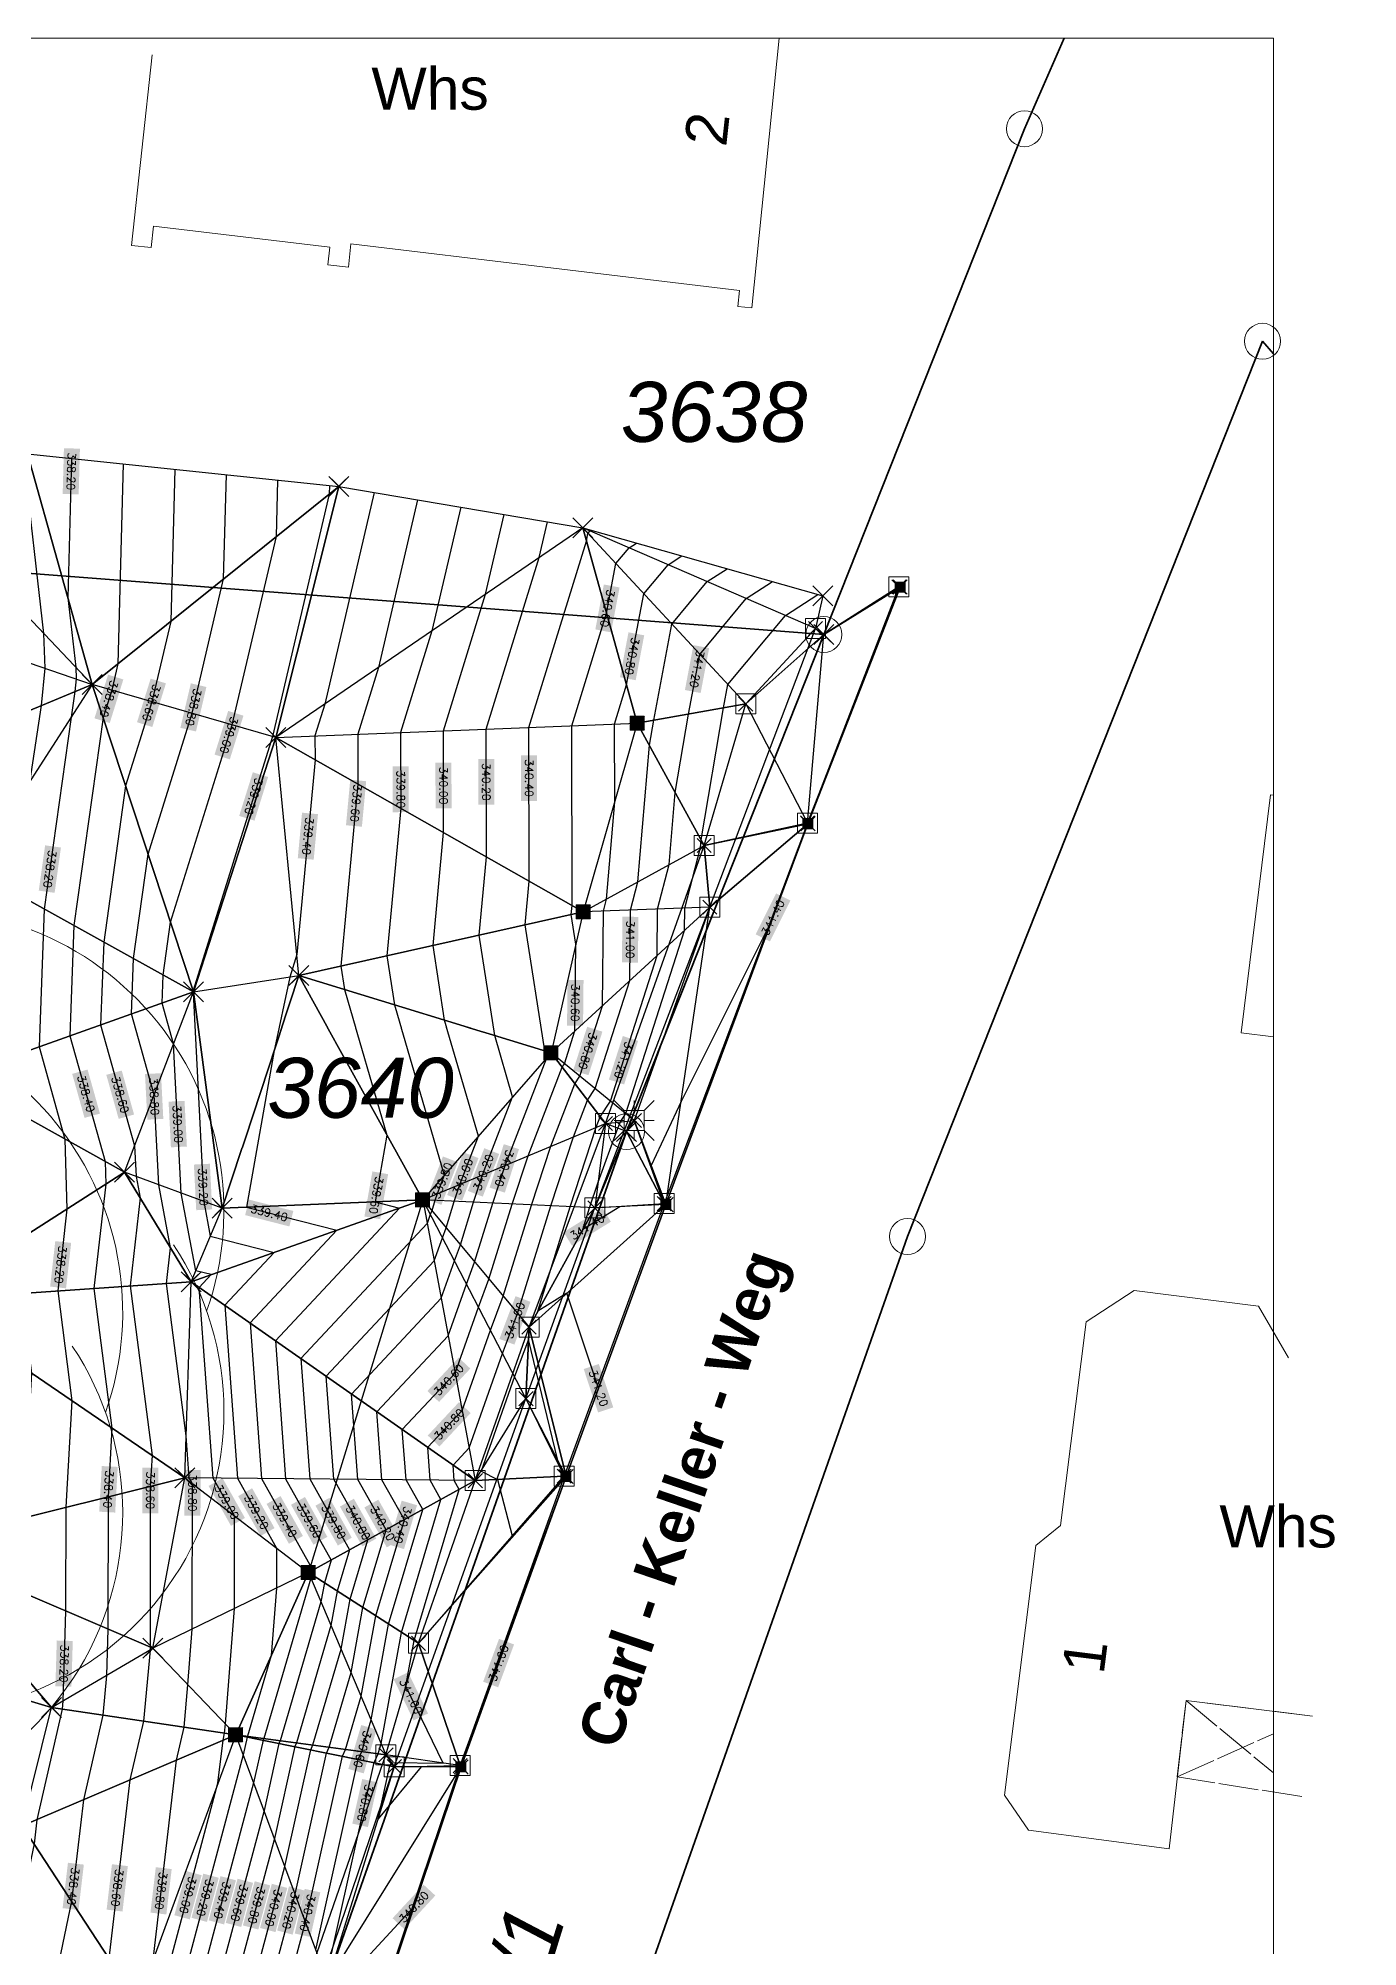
# Model space of a CAD drawing. Header units: metres. Extents: x 0 to 79.8, y -71.9 to 2.1.
# Drawn here: x 46.82 to 79.8, y -47.71 to 0 of the extents above; entities that cross this region are included whole.
import ezdxf
from ezdxf.enums import TextEntityAlignment as Align

# ---------------------------------------------------------------- set-up
doc = ezdxf.new("R2010")
doc.units = ezdxf.units.M
for name, pattern in [('1600.2028', [0]), ('1600.2031', [1.5, 1, 0, 0, -0.5]), ('1600.2505', [0]), ('1600.2515', [0]), ('AUSGEZOGEN', [0])]:
    doc.linetypes.add(name, pattern=pattern)
doc.layers.get('0').update_dxf_attribs({"color": 1, "linetype": 'CONTINUOUS'})
for name, color, linetype in [('$BRUCH', 7, 'CONTINUOUS'), ('$P_INF_FL', 7, 'AUSGEZOGEN'), ('$P_INF_H', 7, 'AUSGEZOGEN'), ('$P_INF_NR', 7, 'AUSGEZOGEN'), ('$P_INF_X', 7, 'AUSGEZOGEN'), ('$PKT_0', 7, 'CONTINUOUS'), ('DGM', 7, 'CONTINUOUS'), ('DGM_HOEHEN', 34, 'CONTINUOUS'), ('DGM_HOEHEN_Haupt', 24, 'CONTINUOUS'), ('DGM_HOEHEN_TEXT', 7, 'CONTINUOUS')]:
    doc.layers.add(name, color=color, linetype=linetype)
for name, color, linetype, lineweight in [('aussparen', 1, 'CONTINUOUS', 18), ('Böschung OK', 7, 'CONTINUOUS', 18), ('Böschung UK', 7, 'CONTINUOUS', 18), ('Flurstücke_Grenzpunkte', 255, 'CONTINUOUS', 0), ('Gebäude', 255, 'CONTINUOUS', 0), ('Geländepunkt', 7, 'CONTINUOUS', 18), ('Lagebezeichnungen', 255, 'CONTINUOUS', 0), ('Lampe', 7, 'CONTINUOUS', 18), ('Laubbaum 25m', 7, 'CONTINUOUS', 18), ('Migrationsobjekte', 7, 'CONTINUOUS', 18), ('Stellkante OK', 7, 'CONTINUOUS', 18), ('Stellkante UK', 7, 'CONTINUOUS', 18), ('Verkehr', 255, 'CONTINUOUS', 0)]:
    doc.layers.add(name, color=color, linetype=linetype, lineweight=lineweight)
doc.styles.add('Flurstücksnummer - K 10 700', font='Arial Italic.ttf')
doc.styles.add('Flurstücksnummer_ Schrägstrich - K 10 700', font='Arial Italic.ttf')
doc.styles.add('Gebäudefunktion (nur BW)', font='Arial.ttf')
doc.styles.add('Name - Bauwerken u. Einrichtungen - F 10', font='Arial Bold.ttf')
doc.styles.add('SIMPLEX', font='SIMPLEX')
doc.styles.add('Sonstiger Text_ Bezeichnung - N 7 380', font='Arial.ttf')

# ---------------------------------------------------------------- blocks, each defined once
blk = doc.blocks.new('Grenzpunkt mit Abmarkung (Marke)')
at = {"color": 0, "lineweight": -2}
blk.add_circle((0, 0), 0.5, dxfattribs=at)
blk = doc.blocks.new('34')
at = {"color": 0, "lineweight": -2}
for p, q in [((-0.5, 0.5), (0.5, -0.5)), ((-0.5, -0.5), (0.5, 0.5))]:
    blk.add_line(p, q, dxfattribs=at)
blk = doc.blocks.new('71', base_point=(0.019231, 0))
at = {"color": 0, "lineweight": -2}
for p, q in [((-0.497863, 0.5), (-0.497863, -0.5)), ((-0.497863, 0.5), (0.497863, 0.5)), ((-0.480769, -0.5), (-0.480769, 0.5)), ((-0.459402, -0.5), (-0.459402, 0.5)), ((-0.438034, -0.5), (-0.438034, 0.5)), ((-0.42094, -0.5), (-0.42094, 0.5)), ((-0.399573, -0.5), (-0.399573, 0.5)), ((-0.378205, -0.5), (-0.378205, 0.5)), ((-0.361111, -0.5), (-0.361111, 0.5)), ((-0.339744, -0.5), (-0.339744, 0.5)), ((-0.318376, -0.5), (-0.318376, 0.5)), ((-0.301282, -0.5), (-0.301282, 0.5)), ((-0.279915, -0.5), (-0.279915, 0.5)), ((-0.258547, -0.5), (-0.258547, 0.5)), ((-0.241453, -0.5), (-0.241453, 0.5)), ((-0.220085, -0.5), (-0.220085, 0.5)), ((-0.198718, -0.5), (-0.198718, 0.5)), ((-0.181624, -0.5), (-0.181624, 0.5)), ((-0.160256, -0.5), (-0.160256, 0.5)), ((-0.138889, -0.5), (-0.138889, 0.5)), ((-0.121795, -0.5), (-0.121795, 0.5)), ((-0.100428, -0.5), (-0.100428, 0.5)), ((-0.07906, -0.5), (-0.07906, 0.5)), ((-0.061966, -0.5), (-0.061966, 0.5)), ((-0.040599, -0.5), (-0.040599, 0.5)), ((-0.019231, -0.5), (-0.019231, 0.5)), ((-0.002137, -0.5), (-0.002137, 0.5)), ((0.019231, -0.5), (0.019231, 0.5)), ((0.040599, -0.5), (0.040599, 0.5)), ((0.057693, -0.5), (0.057693, 0.5)), ((0.07906, -0.5), (0.07906, 0.5)), ((0.100428, -0.5), (0.100428, 0.5)), ((0.117522, -0.5), (0.117522, 0.5)), ((0.138889, -0.5), (0.138889, 0.5)), ((0.160256, -0.5), (0.160256, 0.5)), ((0.177351, -0.5), (0.177351, 0.5)), ((0.198718, -0.5), (0.198718, 0.5)), ((0.220085, -0.5), (0.220085, 0.5)), ((0.237179, -0.5), (0.237179, 0.5)), ((0.258547, -0.5), (0.258547, 0.5)), ((0.279915, -0.5), (0.279915, 0.5)), ((0.297009, -0.5), (0.297009, 0.5)), ((0.318376, -0.5), (0.318376, 0.5)), ((0.339744, -0.5), (0.339744, 0.5)), ((0.356838, -0.5), (0.356838, 0.5)), ((0.378205, -0.5), (0.378205, 0.5)), ((0.399573, -0.5), (0.399573, 0.5)), ((0.416666, -0.5), (0.416666, 0.5)), ((0.438034, -0.5), (0.438034, 0.5)), ((0.459402, -0.5), (0.459402, 0.5)), ((0.476495, -0.5), (0.476495, 0.5)), ((0.497863, 0.5), (0.497863, -0.5)), ((0.497863, -0.5), (-0.497863, -0.5))]:
    blk.add_line(p, q, dxfattribs=at)
blk = doc.blocks.new('139', base_point=(0, -0.001756))
at = {"color": 0, "lineweight": -2}
for centre, radius, start, end in [((0, 0.198947), 0.301054, 23.556964, 156.444075), ((-0.175614, 0.098595), 0.301054, 99.378072, 213.597998), ((0.175614, 0.098595), 0.301054, 340.504019, 100.603046), ((-0.175615, -0.102107), 0.301054, 146.376033, 280.600999), ((0.175615, -0.102107), 0.301054, 259.398891, 33.623991), ((0, -0.001756), 0.025088, 90.001142, 179.997716), ((0, -0.001756), 0.025088, 0.002284, 89.998858), ((0, -0.001756), 0.025088, 180.001142, 269.998858), ((0, -0.001756), 0.025088, 270.001142, 359.998858), ((0, -0.198946), 0.301054, 221.698008, 318.301992)]:
    blk.add_arc(centre, radius, start, end, dxfattribs=at)
blk = doc.blocks.new('70')
at = {"color": 0, "lineweight": -2}
for p, q in [((-0.5, -0.5), (-0.5, 0.5)), ((-0.5, 0.5), (0.5, 0.5)), ((0.5, 0.5), (0.5, -0.5)), ((0.5, -0.5), (-0.5, -0.5))]:
    blk.add_line(p, q, dxfattribs=at)
blk = doc.blocks.new('138')
at = {"color": 0, "lineweight": -2}
for p, q in [((-0.25, 0.25), (-0.5, 0.5)), ((0, 0.25), (0, 0.5)), ((0.25, 0.25), (0.5, 0.5)), ((-0.25, 0), (-0.5, 0)), ((-0.25, -0.25), (-0.25, 0.25)), ((-0.25, 0.25), (0.25, 0.25)), ((0.25, 0.25), (0.25, -0.25)), ((0.25, 0), (0.5, 0)), ((-0.25, -0.25), (-0.5, -0.5)), ((0.25, -0.25), (-0.25, -0.25)), ((0, -0.25), (0, -0.5)), ((0.25, -0.25), (0.5, -0.5))]:
    blk.add_line(p, q, dxfattribs=at)
blk = doc.blocks.new('PKT_0')
for p, q in [((-0.354, -0.354), (0.354, 0.354)), ((0.354, -0.354), (-0.354, 0.354))]:
    blk.add_line(p, q)
at = {"layer": '$P_INF_FL'}
blk.add_attdef('CODE', text='', height=0.8, dxfattribs=at).set_placement((0, 1.7), align=Align.CENTER)
at = {"layer": '$P_INF_H'}
blk.add_attdef('H', text='', height=0.8, dxfattribs=at).set_placement((0, -1.4), align=Align.CENTER)
at = {"layer": '$P_INF_NR'}
blk.add_attdef('NR', text='', height=0.8, dxfattribs=at).set_placement((0, 0.7), align=Align.CENTER)
at = {"layer": '$P_INF_X'}
blk.add_attdef('X', text='', height=0.8, dxfattribs=at).set_placement((-0.9, -0.4), align=Align.RIGHT)
blk.add_attdef('Y', (0.7, -0.4), '', height=0.8, dxfattribs=at)

msp = doc.modelspace()

# ---------------------------------------------------------------- linework, layer by layer
at = {"layer": 'DGM', "color": 0, "linetype": 'ByBlock'}
for points in [[(43.539, -11.275, 3.392), (46.555, -10.388, 4.28), (48.17, -16.154, 4.554)], [(46.555, -10.388, 4.28), (54.334, -11.203, 5.487), (48.17, -16.154, 4.554)], [(43.539, -11.275, 3.392), (40.87, -13.65, 2.676), (48.17, -16.154, 4.554)], [(54.334, -11.203, 5.487), (52.76, -17.479, 5.468), (48.17, -16.154, 4.554)], [(54.334, -11.203, 5.487), (60.433, -12.237, 6.614), (52.76, -17.479, 5.468)], [(60.433, -12.237, 6.614), (52.76, -17.479, 5.468), (61.795, -17.119, 7.157)], [(60.433, -12.237, 6.614), (61.795, -17.119, 7.157), (64.504, -16.64, 7.779)], [(66.248, -14.754, 7.805), (60.433, -12.237, 6.614), (66.433, -13.939, 7.673)], [(66.248, -14.754, 7.805), (60.433, -12.237, 6.614), (64.504, -16.64, 7.779)], [(40.87, -13.65, 2.676), (48.17, -16.154, 4.554), (41.368, -18.98, 2.932)], [(68.367, -13.719, 7.642), (66.06, -19.633, 7.683), (66.051, -19.618, 7.805)], [(68.367, -13.719, 7.642), (66.051, -19.618, 7.805), (66.458, -14.907, 7.807)], [(68.367, -13.719, 7.642), (68.335, -13.712, 7.779), (66.458, -14.907, 7.807)], [(66.248, -14.754, 7.805), (66.458, -14.907, 7.807), (64.504, -16.64, 7.779)], [(66.051, -19.618, 7.805), (66.458, -14.907, 7.807), (64.504, -16.64, 7.779)], [(48.17, -16.154, 4.554), (45.189, -20.776, 3.971), (41.368, -18.98, 2.932)], [(50.702, -23.837, 5.455), (48.17, -16.154, 4.554), (45.189, -20.776, 3.971)], [(50.702, -23.837, 5.455), (52.76, -17.479, 5.468), (48.17, -16.154, 4.554)], [(61.795, -17.119, 7.157), (63.465, -20.177, 7.674), (64.504, -16.64, 7.779)], [(66.051, -19.618, 7.805), (63.465, -20.177, 7.674), (64.504, -16.64, 7.779)], [(52.76, -17.479, 5.468), (61.795, -17.119, 7.157), (60.446, -21.837, 6.903)], [(61.795, -17.119, 7.157), (60.446, -21.837, 6.903), (63.465, -20.177, 7.674)], [(50.702, -23.837, 5.455), (53.336, -23.432, 5.669), (52.76, -17.479, 5.468)], [(53.336, -23.432, 5.669), (52.76, -17.479, 5.468), (60.446, -21.837, 6.903)], [(66.06, -19.633, 7.683), (62.512, -29.155, 7.553), (63.607, -21.72, 7.836)], [(66.06, -19.633, 7.683), (66.051, -19.618, 7.805), (63.465, -20.177, 7.674)], [(66.06, -19.633, 7.683), (63.607, -21.72, 7.836), (63.465, -20.177, 7.674)], [(63.607, -21.72, 7.836), (60.446, -21.837, 6.903), (63.465, -20.177, 7.674)], [(50.702, -23.837, 5.455), (45.189, -20.776, 3.971), (44.716, -25.966, 3.898)], [(63.607, -21.72, 7.836), (61.72, -27.053, 7.763), (59.638, -25.36, 6.676)], [(63.607, -21.72, 7.836), (60.446, -21.837, 6.903), (59.638, -25.36, 6.676)], [(62.512, -29.155, 7.553), (63.607, -21.72, 7.836), (61.72, -27.053, 7.763)], [(48.979, -28.346, 4.748), (50.702, -23.837, 5.455), (44.716, -25.966, 3.898)], [(51.416, -29.245, 5.613), (48.979, -28.346, 4.748), (50.702, -23.837, 5.455)], [(61.72, -27.053, 7.763), (59.638, -25.36, 6.676), (60.998, -27.126, 7.531)], [(48.979, -28.346, 4.748), (44.716, -25.966, 3.898), (43.976, -31.541, 3.716)], [(60.732, -29.239, 7.704), (61.526, -27.331, 7.736), (60.998, -27.126, 7.531)], [(61.72, -27.053, 7.763), (61.526, -27.331, 7.736), (60.998, -27.126, 7.531)], [(62.465, -29.13, 7.681), (61.72, -27.053, 7.763), (61.526, -27.331, 7.736)], [(62.512, -29.155, 7.553), (62.465, -29.13, 7.681), (61.72, -27.053, 7.763)], [(60.732, -29.239, 7.704), (62.465, -29.13, 7.681), (61.526, -27.331, 7.736)], [(50.645, -31.082, 5.187), (48.979, -28.346, 4.748), (43.976, -31.541, 3.716)], [(50.645, -31.082, 5.187), (51.416, -29.245, 5.613), (48.979, -28.346, 4.748)], [(50.645, -31.082, 5.187), (51.416, -29.245, 5.613), (56.432, -29.038, 5.925)], [(50.645, -31.082, 5.187), (56.432, -29.038, 5.925), (57.745, -36.053, 7.426)], [(59.012, -34.004, 7.641), (56.432, -29.038, 5.925), (59.09, -32.219, 7.412)], [(59.012, -34.004, 7.641), (56.432, -29.038, 5.925), (57.745, -36.053, 7.426)], [(62.512, -29.155, 7.553), (60.732, -29.239, 7.704), (62.465, -29.13, 7.681)], [(50.484, -35.981, 5.014), (50.645, -31.082, 5.187), (43.976, -31.541, 3.716)], [(50.484, -35.981, 5.014), (50.645, -31.082, 5.187), (57.745, -36.053, 7.426)], [(50.484, -35.981, 5.014), (43.976, -31.541, 3.716), (43.676, -37.673, 3.725)], [(49.687, -40.245, 4.864), (50.484, -35.981, 5.014), (43.676, -37.673, 3.725)], [(49.687, -40.245, 4.864), (50.484, -35.981, 5.014), (53.577, -38.35, 5.603)], [(50.484, -35.981, 5.014), (53.577, -38.35, 5.603), (57.745, -36.053, 7.426)], [(53.577, -38.35, 5.603), (56.325, -40.12, 7.316), (57.745, -36.053, 7.426)], [(40.834, -39.835, 3.109), (47.157, -41.724, 4.399), (43.676, -37.673, 3.725)], [(47.157, -41.724, 4.399), (49.687, -40.245, 4.864), (43.676, -37.673, 3.725)], [(49.687, -40.245, 4.864), (51.759, -42.404, 5.306), (53.577, -38.35, 5.603)], [(51.759, -42.404, 5.306), (53.577, -38.35, 5.603), (55.513, -42.905, 7.147)], [(53.577, -38.35, 5.603), (55.513, -42.905, 7.147), (56.325, -40.12, 7.316)], [(40.834, -39.835, 3.109), (46.421, -44.684, 4.388), (47.157, -41.724, 4.399)], [(47.157, -41.724, 4.399), (49.687, -40.245, 4.864), (51.759, -42.404, 5.306)], [(57.367, -43.176, 7.282), (55.513, -42.905, 7.147), (56.325, -40.12, 7.316)], [(46.421, -44.684, 4.388), (47.157, -41.724, 4.399), (51.759, -42.404, 5.306)], [(46.421, -44.684, 4.388), (51.759, -42.404, 5.306), (49.3, -49.085, 5.003)], [(54.052, -48.567, 7.076), (51.759, -42.404, 5.306), (49.3, -49.085, 5.003)], [(55.722, -43.204, 7.307), (54.052, -48.567, 7.076), (51.759, -42.404, 5.306)], [(55.722, -43.204, 7.307), (51.759, -42.404, 5.306), (55.513, -42.905, 7.147)], [(55.722, -43.204, 7.307), (57.367, -43.176, 7.282), (55.513, -42.905, 7.147)], [(57.391, -43.21, 7.167), (55.722, -43.204, 7.307), (57.367, -43.176, 7.282)], [(45.857, -50.435, 4.491), (46.421, -44.684, 4.388), (49.3, -49.085, 5.003)]]:
    msp.add_3dface(points, dxfattribs=at)
at = {"layer": 'DGM_HOEHEN', "color": 44, "linetype": 'ByBlock'}
for points, elevation in [([(45.09, -50.517), (44.964, -49.552), (45.812, -44.745), (45.823, -44.165), (46.432, -41.508), (46.393, -40.835), (46.452, -38.861), (46.454, -36.983), (46.659, -33.371), (46.402, -31.374), (46.57, -29.885), (46.486, -26.955), (46.073, -25.484), (46.229, -21.353), (46.621, -18.556), (46.899, -16.682), (46.992, -15.75), (46.962, -14.882), (46.457, -10.417)], 4.251), ([(47.657, -10.504), (47.563, -13.986), (47.759, -15.721), (47.769, -16.016), (47.738, -16.333), (47.643, -16.97), (46.972, -21.766), (46.842, -25.21), (47.489, -27.515), (47.539, -29.266), (47.308, -31.312), (47.661, -34.055), (47.51, -36.72), (47.507, -39.313), (47.44, -41.559), (47.421, -41.763), (46.787, -44.528), (46.716, -45.135), (46.076, -48.202), (45.708, -50.288), (45.729, -50.449)], 4.451), ([(48.946, -10.639), (48.811, -15.639), (48.657, -16.294), (48.442, -16.981), (47.715, -22.178), (47.611, -24.936), (48.492, -28.074), (48.508, -28.646), (48.215, -31.249), (48.664, -34.739), (48.567, -36.458), (48.563, -39.764), (48.528, -40.923), (48.436, -41.913), (47.95, -44.031), (47.652, -46.566), (46.933, -50.013), (47.627, -54.231), (47.263, -56.025)], 4.651), ([(50.235, -10.774), (50.132, -14.578), (49.661, -16.584), (49.005, -18.686), (48.459, -22.591), (48.38, -24.663), (49.23, -27.689), (49.269, -28.453), (49.37, -28.988), (49.122, -31.187), (49.667, -35.423), (49.623, -36.195), (49.618, -40.216), (49.616, -40.287), (49.451, -42.063), (49.114, -43.534), (48.589, -47.998), (48.278, -49.486), (48.578, -51.307), (47.613, -56.067)], 4.851), ([(47.962, -56.108), (49.345, -49.288), (49.391, -49.119), (49.399, -49.103), (49.41, -49.073), (49.69, -48.027), (50.277, -43.038), (50.466, -42.213), (50.564, -41.159), (50.671, -39.766), (50.678, -36.13), (50.595, -35.982), (50.519, -34.933), (50.029, -31.125), (50.129, -30.235), (49.832, -28.661), (49.717, -26.413), (49.149, -24.389), (49.202, -23.003), (49.567, -20.392), (50.665, -16.874), (51.454, -13.516), (51.524, -10.909)], 5.051), ([(67.861, -15.017), (68.239, -14.045), (68.263, -13.784), (68.365, -13.719)], 7.651)]:
    msp.add_lwpolyline(points, dxfattribs=dict(at, elevation=elevation))
at = {"layer": 'Flurstücke_Grenzpunkte', "color": 7, "linetype": '1600.2028', "lineweight": 35}
for p, q in [((71.471, -2.263, 0.042), (72.463, 0, 0.042)), ((77.423, -7.576, 0.042), (68.549, -29.953, 0.042)), ((77.423, -7.576, 0.042), (77.694, -7.892, 0.042)), ((66.458, -14.907, 7.807), (35.455, -12.512, 1.175)), ((61.526, -27.331, 7.736), (66.458, -14.907, 7.807))]:
    msp.add_line(p, q, dxfattribs=at)
at = {"layer": 'Gebäude', "color": 7, "linetype": '1600.2505', "lineweight": 18}
for p, q in [((49.672, -0.42, 0.042), (49.151, -5.181, 0.042)), ((49.642, -5.231, 0.042), (49.702, -4.701, 0.042)), ((49.702, -4.701, 0.042), (54.113, -5.222, 0.042)), ((49.151, -5.181, 0.042), (49.642, -5.231, 0.042)), ((54.113, -5.222, 0.042), (54.063, -5.662, 0.042)), ((54.574, -5.722, 0.042), (54.634, -5.142, 0.042)), ((54.634, -5.142, 0.042), (64.348, -6.304, 0.042)), ((54.063, -5.662, 0.042), (54.574, -5.722, 0.042)), ((64.348, -6.304, 0.042), (64.308, -6.704, 0.042)), ((64.308, -6.704, 0.042), (64.658, -6.744, 0.042)), ((77.623, -18.91, 0.042), (76.892, -24.862, 0.042)), ((77.694, -18.92, 0.042), (77.623, -18.91, 0.042)), ((76.892, -24.862, 0.042), (77.694, -24.965, 0.042)), ((74.211, -31.304, 0.042), (73.011, -32.084, 0.042)), ((77.322, -31.695, 0.042), (74.211, -31.304, 0.042)), ((78.073, -32.986, 0.042), (77.322, -31.695, 0.042)), ((73.011, -32.084, 0.042), (72.37, -37.176, 0.042)), ((72.37, -37.176, 0.042), (71.76, -37.676, 0.042)), ((75.091, -45.26, 0.042), (75.511, -41.548, 0.042)), ((75.511, -41.548, 0.042), (78.673, -41.939, 0.042)), ((70.969, -43.918, 0.042), (71.57, -44.789, 0.042)), ((71.57, -44.789, 0.042), (75.091, -45.26, 0.042))]:
    msp.add_line(p, q, dxfattribs=at)
at = {"layer": 'Migrationsobjekte', "color": 7, "linetype": '1600.2031', "lineweight": 18}
for p, q in [((75.291, -43.459, 0.042), (75.511, -41.548, 0.042)), ((75.511, -41.548, 0.042), (78.673, -41.939, 0.042)), ((75.511, -41.548, 0.042), (77.694, -43.361, 0.042)), ((75.291, -43.459, 0.042), (77.694, -42.379, 0.042)), ((78.403, -43.95, 0.042), (75.291, -43.459, 0.042))]:
    msp.add_line(p, q, dxfattribs=at)
at = {"layer": 'Verkehr', "color": 253, "linetype": '1600.2515', "lineweight": 18, "true_color": 0x999999}
msp.add_line((77.423, -7.576, 0.042), (77.694, -7.892, 0.042), dxfattribs=at)

# ---------------------------------------------------------------- block references
at = {"layer": '$PKT_0', "linetype": 'ByBlock', "xscale": 0.5, "yscale": 0.5, "zscale": 0.5}
for p in [(54.334, -11.203, 5.487), (60.433, -12.237, 6.614), (66.433, -13.939, 7.673), (68.335, -13.712, 7.779), (68.367, -13.719, 7.642), (66.248, -14.754, 7.805), (66.458, -14.907, 7.807), (48.17, -16.154, 4.554), (64.504, -16.64, 7.779), (61.795, -17.119, 7.157), (52.76, -17.479, 5.468), (66.051, -19.618, 7.805), (66.06, -19.633, 7.683), (63.465, -20.177, 7.674), (60.446, -21.837, 6.903), (63.607, -21.72, 7.836), (53.336, -23.432, 5.669), (50.702, -23.837, 5.455), (59.638, -25.36, 6.676), (60.998, -27.126, 7.531), (61.526, -27.331, 7.736), (61.72, -27.053, 7.763), (48.979, -28.346, 4.748), (51.416, -29.245, 5.613), (56.432, -29.038, 5.925), (50.645, -31.082, 5.187), (59.09, -32.219, 7.412), (59.012, -34.004, 7.641), (50.484, -35.981, 5.014), (57.745, -36.053, 7.426), (53.577, -38.35, 5.603), (49.687, -40.245, 4.864), (56.325, -40.12, 7.316), (47.157, -41.724, 4.399), (51.759, -42.404, 5.306), (55.513, -42.905, 7.147), (55.722, -43.204, 7.307), (57.367, -43.176, 7.282), (57.391, -43.21, 7.167)]:
    msp.add_blockref('PKT_0', p, dxfattribs=at)
at = {"layer": 'Böschung OK', "color": 53, "lineweight": 18, "true_color": 0xdbc03c, "xscale": 0.5, "yscale": 0.5, "zscale": 0.5}
for p in [(64.504, -16.64, 7.779), (63.465, -20.177, 7.674), (60.998, -27.126, 7.531), (59.09, -32.219, 7.412), (57.745, -36.053, 7.426), (56.325, -40.12, 7.316), (55.513, -42.905, 7.147)]:
    msp.add_blockref('70', p, dxfattribs=at)
at = {"layer": 'Böschung UK', "color": 53, "lineweight": 18, "true_color": 0xdbc03c, "xscale": 0.35, "yscale": 0.35, "zscale": 0.35}
for p in [(61.795, -17.119, 7.157), (60.446, -21.837, 6.903), (59.638, -25.36, 6.676), (56.432, -29.038, 5.925), (53.577, -38.35, 5.603), (51.759, -42.404, 5.306)]:
    msp.add_blockref('71', p, dxfattribs=at)
at = {"layer": 'Flurstücke_Grenzpunkte', "color": 7, "lineweight": 18, "xscale": 0.9, "yscale": 0.9, "zscale": 0.9}
for p in [(71.471, -2.263, 0.042), (77.423, -7.576, 0.042), (68.549, -29.953, 0.042)]:
    msp.add_blockref('Grenzpunkt mit Abmarkung (Marke)', p, dxfattribs=at)
at = {"layer": 'Flurstücke_Grenzpunkte', "color": 1, "lineweight": 18, "xscale": 0.9, "yscale": 0.9, "zscale": 0.9}
for p in [(66.458, -14.907, 7.807), (61.526, -27.331, 7.736)]:
    msp.add_blockref('Grenzpunkt mit Abmarkung (Marke)', p, dxfattribs=at)
at = {"layer": 'Geländepunkt', "color": 53, "lineweight": 18, "true_color": 0xdbc03c, "xscale": 0.5, "yscale": 0.5, "zscale": 0.5}
for p in [(54.334, -11.203, 5.487), (60.433, -12.237, 6.614), (66.433, -13.939, 7.673), (66.458, -14.907, 7.807), (48.17, -16.154, 4.554), (52.76, -17.479, 5.468), (53.336, -23.432, 5.669), (50.702, -23.837, 5.455), (61.526, -27.331, 7.736), (48.979, -28.346, 4.748), (51.416, -29.245, 5.613), (50.645, -31.082, 5.187), (50.484, -35.981, 5.014), (49.687, -40.245, 4.864), (47.157, -41.724, 4.399)]:
    msp.add_blockref('34', p, dxfattribs=at)
at = {"layer": 'Lampe', "color": 30, "lineweight": 18, "true_color": 0xf08200}
msp.add_blockref('138', (61.72, -27.053, 7.763), dxfattribs=at)
at = {"layer": 'Laubbaum 25m', "color": 3, "lineweight": 18, "xscale": 25, "yscale": 25, "zscale": 25}
for p in [(39.546, -31.816, 2.917), (37.016, -34.349, 2.458)]:
    msp.add_blockref('139', p, dxfattribs=at)
at = {"layer": 'Stellkante OK', "color": 6, "lineweight": 18, "xscale": 0.5, "yscale": 0.5, "zscale": 0.5}
for p in [(68.335, -13.712, 7.779), (66.248, -14.754, 7.805), (66.051, -19.618, 7.805), (63.607, -21.72, 7.836), (60.732, -29.239, 7.704), (62.465, -29.13, 7.681), (59.012, -34.004, 7.641), (59.969, -35.942, 7.526), (57.367, -43.176, 7.282), (55.722, -43.204, 7.307)]:
    msp.add_blockref('70', p, dxfattribs=at)
at = {"layer": 'Stellkante UK', "color": 6, "lineweight": 18, "xscale": 0.25, "yscale": 0.25, "zscale": 0.25}
for p in [(68.367, -13.719, 7.642), (66.06, -19.633, 7.683), (62.512, -29.155, 7.553), (60.014, -35.949, 7.402), (57.391, -43.21, 7.167)]:
    msp.add_blockref('71', p, dxfattribs=at)

# ---------------------------------------------------------------- texts
at = {"layer": 'DGM_HOEHEN_TEXT', "color": 44, "linetype": 'ByBlock', "char_height": 0.2, "attachment_point": 5, "style": 'SIMPLEX', "bg_fill": 1, "box_fill_scale": 1.5, "bg_fill_color": 7, "bg_fill_true_color": 16777215, "bg_fill_transparency": 0}
for s, insert, rotation in [('338.20', (47.648, -10.826, 3.111), 268.446), ('340.60', (61.049, -14.253, 5.511), 259.2877), ('340.80', (61.665, -15.449, 5.711), 259.2877), ('341.20', (63.288, -15.769, 6.111), 259.2877), ('338.40', (48.588, -16.514, 3.311), 252.654), ('338.60', (49.652, -16.612, 3.511), 252.654), ('338.80', (50.7, -16.727, 3.711), 256.7919), ('339.00', (51.59, -17.42, 3.911), 252.654), ('340.00', (56.951, -18.681, 4.911), 270.1126), ('340.20', (58.021, -18.588, 5.111), 270.1126), ('340.40', (59.091, -18.494, 5.311), 270.1126), ('339.20', (52.206, -18.953, 4.111), 252.654), ('339.60', (54.766, -19.122, 4.511), 264.6482), ('339.80', (55.881, -18.774, 4.711), 270.1126), ('339.40', (53.561, -19.946, 4.311), 264.6482), ('338.20', (47.112, -20.768, 3.111), 262.0391), ('341.40', (65.187, -21.977, 6.311), 63.4986), ('341.00', (61.617, -22.532, 5.911), 269.3725), ('340.60', (60.245, -24.11, 5.511), 269.3725), ('340.80', (60.558, -25.315, 5.711), 252.2143), ('341.20', (61.45, -25.546, 6.111), 252.2143), ('338.40', (48.017, -26.383, 3.311), 285.6839), ('338.60', (48.87, -26.407, 3.511), 285.6839), ('338.80', (49.719, -26.451, 3.711), 272.9258), ('339.00', (50.308, -27.142, 3.911), 272.9258), ('339.20', (50.941, -28.714, 4.111), 272.9258), ('339.60', (55.271, -28.922, 4.511), 259.988), ('339.40', (52.595, -29.365, 4.311), 345.6542), ('338.20', (47.382, -30.657, 3.111), 263.5729), ('341.00', (58.737, -32.048, 5.911), 69.3693), ('340.60', (57.085, -33.533, 5.511), 46.9034), ('340.80', (57.094, -34.645, 5.711), 46.9034), ('338.40', (48.577, -36.27, 3.311), 266.7594), ('338.60', (49.623, -36.297, 3.511), 269.9269), ('338.80', (50.678, -36.358, 3.711), 269.8858), ('339.00', (51.534, -36.587, 3.911), 299.3073), ('339.20', (52.274, -36.84, 4.111), 299.3073), ('339.40', (52.983, -37.036, 4.311), 299.3073), ('339.60', (53.594, -37.058, 4.511), 299.3073), ('339.80', (54.205, -37.08, 4.711), 299.3073), ('340.00', (54.817, -37.102, 4.911), 299.3073), ('340.20', (55.428, -37.125, 5.111), 299.3073), ('340.40', (55.935, -37.159, 5.311), 253.4395), ('338.20', (47.468, -40.626, 3.111), 268.2959), ('341.00', (58.328, -40.614, 5.911), 69.6153), ('341.00', (56.135, -41.445, 5.911), 295.7752), ('340.60', (54.926, -42.767, 5.511), 253.6592), ('340.80', (54.991, -44.112, 5.711), 257.4694), ('338.40', (47.696, -46.195, 3.311), 263.2927), ('338.60', (48.796, -46.232, 3.511), 263.2927), ('338.80', (49.892, -46.306, 3.711), 263.2927), ('339.00', (50.565, -46.416, 3.911), 255.0421), ('339.20', (50.993, -46.48, 4.111), 255.0421), ('339.40', (51.422, -46.543, 4.311), 255.0421), ('339.60', (51.85, -46.607, 4.511), 255.0421), ('339.80', (52.278, -46.67, 4.711), 255.0421), ('340.00', (52.706, -46.734, 4.911), 255.0421), ('340.20', (53.134, -46.797, 5.111), 255.0421), ('340.40', (53.553, -46.858, 5.311), 257.4694)]:
    msp.add_mtext(s, dxfattribs=dict(at, insert=insert, rotation=rotation))
at = {"layer": 'Flurstücke_Grenzpunkte', "color": 7, "lineweight": 18, "char_height": 1.5, "attachment_point": 5, "line_spacing_factor": 0.69, "bg_fill": 2}
for s, insert, rotation, style in [('3638', (63.716, -9.351, 0.042), 0.0091, 'Flurstücksnummer - K 10 700'), ('955/1', (58.529, -49.286, 0.042), 72.8333, 'Flurstücksnummer_ Schrägstrich - K 10 700')]:
    msp.add_mtext(s, dxfattribs=dict(at, insert=insert, rotation=rotation, style=style))
at = {"layer": 'Gebäude', "color": 7, "lineweight": 18, "char_height": 1.05, "attachment_point": 5, "rotation": 0.0091, "line_spacing_factor": 0.69, "style": 'Gebäudefunktion (nur BW)', "bg_fill": 2}
for insert in [(56.615, -1.271, 0.042), (77.812, -37.207, 0.042)]:
    msp.add_mtext('Whs', dxfattribs=dict(at, insert=insert))
at = {"layer": 'Lagebezeichnungen', "color": 7, "lineweight": 18, "char_height": 1.05, "attachment_point": 5, "line_spacing_factor": 0.69, "style": 'Sonstiger Text_ Bezeichnung - N 7 380', "bg_fill": 2}
for s, insert, rotation in [('2', (63.538, -2.272, 0.042), 83.6553), ('1', (72.98, -40.448, 0.042), 82.8715)]:
    msp.add_mtext(s, dxfattribs=dict(at, insert=insert, rotation=rotation))

# ---------------------------------------------------------------- next in the draw order: linework, layer by layer
at = {"layer": 'DGM', "color": 0, "linetype": 'ByBlock'}
for points in [[(57.391, -43.21, 7.167), (55.722, -43.204, 7.307), (54.052, -48.567, 7.076)], [(57.391, -43.21, 7.167), (54.668, -51.292, 6.899), (54.052, -48.567, 7.076)]]:
    msp.add_3dface(points, dxfattribs=at)
at = {"layer": 'DGM_HOEHEN', "color": 44, "linetype": 'ByBlock', "elevation": 7.051}
msp.add_lwpolyline([(56.212, -46.708), (54.139, -48.952)], dxfattribs=at)
at = {"layer": 'Flurstücke_Grenzpunkte', "color": 7, "linetype": '1600.2028', "lineweight": 35}
msp.add_line((66.458, -14.907, 7.807), (71.471, -2.263, 7.807), dxfattribs=at)
at = {"layer": 'Gebäude', "color": 7, "linetype": '1600.2505', "lineweight": 18}
for p, q in [((64.658, -6.744, 0.042), (65.337, 0, 0.042)), ((71.76, -37.676, 0.042), (70.969, -43.918, 0.042))]:
    msp.add_line(p, q, dxfattribs=at)

# ---------------------------------------------------------------- next in the draw order: texts
at = {"layer": 'DGM_HOEHEN_TEXT', "color": 44, "linetype": 'ByBlock', "insert": (56.212, -46.708, 5.711), "char_height": 0.2, "attachment_point": 5, "rotation": 47.2639, "style": 'SIMPLEX', "bg_fill": 1, "box_fill_scale": 1.5, "bg_fill_color": 7, "bg_fill_true_color": 16777215, "bg_fill_transparency": 0}
msp.add_mtext('340.80', dxfattribs=at)
at = {"layer": 'Flurstücke_Grenzpunkte', "color": 7, "lineweight": 18, "insert": (54.879, -26.246, 0.042), "char_height": 1.5, "attachment_point": 5, "rotation": 0.0091, "line_spacing_factor": 0.69, "style": 'Flurstücksnummer - K 10 700', "bg_fill": 2}
msp.add_mtext('3640', dxfattribs=at)
at = {"layer": 'Lagebezeichnungen', "color": 7, "lineweight": 18, "insert": (63.054, -36.553, 0.042), "char_height": 1.08, "attachment_point": 5, "rotation": 71.0869, "line_spacing_factor": 0.69, "style": 'Name - Bauwerken u. Einrichtungen - F 10', "bg_fill": 2}
msp.add_mtext('Carl - Keller - Weg', dxfattribs=at)

# ---------------------------------------------------------------- next in the draw order: linework, layer by layer
at = {"layer": '$BRUCH', "linetype": 'ByBlock', "elevation": 0.042}
msp.add_lwpolyline([(54.668, -51.292), (57.391, -43.21), (60.014, -35.949), (62.512, -29.155), (66.06, -19.633), (68.367, -13.719), (68.335, -13.712), (66.051, -19.618), (62.465, -29.13), (59.969, -35.942), (57.367, -43.176), (54.635, -51.279)], close=True, dxfattribs=at)
for points in [[(53.469, -49.829), (55.722, -43.204), (59.012, -34.004), (60.732, -29.239), (63.607, -21.72), (66.248, -14.754)], [(50.929, -56.464), (52.902, -50.415), (55.513, -42.905), (56.325, -40.12), (57.745, -36.053), (59.09, -32.219), (60.998, -27.126), (63.465, -20.177), (64.504, -16.64)], [(61.795, -17.119), (60.446, -21.837), (59.638, -25.36), (56.432, -29.038), (53.577, -38.35), (51.759, -42.404), (49.3, -49.085), (47.052, -55.999)]]:
    msp.add_lwpolyline(points, dxfattribs=at)
at = {"layer": 'aussparen', "linetype": 'ByBlock', "elevation": 6.749}
msp.add_lwpolyline([(22.187, -29.831), (29.298, -26.066), (31.331, -20.213), (33.618, -10.187), (38.488, -11.624), (43.539, -11.275), (46.555, -10.388), (54.334, -11.203), (60.433, -12.237), (66.433, -13.939), (66.248, -14.754), (66.458, -14.907), (68.335, -13.712), (68.367, -13.719), (66.06, -19.633), (62.512, -29.155), (60.014, -35.949), (57.391, -43.21), (54.668, -51.292)], dxfattribs=at)
at = {"layer": 'DGM', "color": 0, "linetype": 'ByBlock'}
for points in [[(53.336, -23.432, 5.669), (60.446, -21.837, 6.903), (59.638, -25.36, 6.676)], [(51.416, -29.245, 5.613), (50.702, -23.837, 5.455), (53.336, -23.432, 5.669)], [(51.416, -29.245, 5.613), (53.336, -23.432, 5.669), (56.432, -29.038, 5.925)], [(53.336, -23.432, 5.669), (59.638, -25.36, 6.676), (56.432, -29.038, 5.925)], [(59.638, -25.36, 6.676), (56.432, -29.038, 5.925), (60.998, -27.126, 7.531)], [(60.732, -29.239, 7.704), (56.432, -29.038, 5.925), (60.998, -27.126, 7.531)], [(60.732, -29.239, 7.704), (56.432, -29.038, 5.925), (59.09, -32.219, 7.412)], [(62.512, -29.155, 7.553), (60.014, -35.949, 7.402), (59.09, -32.219, 7.412)], [(62.512, -29.155, 7.553), (60.732, -29.239, 7.704), (59.09, -32.219, 7.412)], [(60.014, -35.949, 7.402), (59.012, -34.004, 7.641), (59.09, -32.219, 7.412)], [(59.012, -34.004, 7.641), (59.969, -35.942, 7.526), (57.745, -36.053, 7.426)], [(60.014, -35.949, 7.402), (59.012, -34.004, 7.641), (59.969, -35.942, 7.526)], [(59.969, -35.942, 7.526), (56.325, -40.12, 7.316), (57.745, -36.053, 7.426)], [(60.014, -35.949, 7.402), (59.969, -35.942, 7.526), (56.325, -40.12, 7.316)], [(60.014, -35.949, 7.402), (57.367, -43.176, 7.282), (56.325, -40.12, 7.316)], [(60.014, -35.949, 7.402), (57.391, -43.21, 7.167), (57.367, -43.176, 7.282)]]:
    msp.add_3dface(points, dxfattribs=at)
at = {"layer": 'DGM_HOEHEN', "color": 44, "linetype": 'ByBlock'}
for points, elevation in [([(48.312, -56.15), (49.532, -50.133), (49.771, -49.259), (49.812, -49.177), (49.869, -49.023), (51.313, -43.617), (51.44, -42.541), (51.48, -42.363), (51.502, -42.136), (51.724, -39.253), (51.729, -36.934), (51.198, -35.988), (50.848, -31.224), (51.147, -30.905), (50.761, -30.806), (50.396, -28.869), (50.205, -25.138), (49.918, -24.116), (49.945, -23.416), (50.129, -22.097), (51.67, -17.164), (52.775, -12.455), (52.813, -11.044)], 5.251), ([(54.102, -11.179), (54.096, -11.394), (52.674, -17.454), (50.691, -23.803), (50.688, -23.828), (50.687, -23.842), (50.693, -23.862), (50.959, -29.076), (51.123, -29.944), (52.715, -30.351), (51.482, -31.668), (51.8, -35.994), (52.779, -37.739), (52.777, -38.74), (52.647, -40.425), (52.055, -42.444), (52.047, -42.462), (51.947, -42.909), (50.327, -48.973), (50.225, -49.25), (50.151, -49.399), (49.718, -50.979), (48.661, -56.192)], 5.451), ([(55.222, -11.353), (53.985, -16.642), (53.739, -17.44), (53.74, -18.035), (53.284, -22.899), (53.114, -23.466), (52.718, -25.3), (52.027, -29.22), (54.283, -29.797), (52.117, -32.112), (52.402, -36), (53.687, -38.29), (53.654, -38.4), (53.637, -38.492), (52.463, -42.498), (52.443, -42.542), (52.206, -43.606), (50.786, -48.923), (50.638, -49.324), (50.53, -49.54), (49.905, -51.824), (49.011, -56.234)], 5.651), ([(56.304, -11.537), (55.324, -15.727), (54.808, -17.397), (54.811, -18.642), (54.384, -23.197), (54.475, -23.78), (55.537, -27.417), (55.242, -29.087), (55.852, -29.243), (52.751, -32.556), (53.004, -36.006), (54.144, -38.038), (53.975, -38.607), (53.888, -39.082), (52.871, -42.553), (52.839, -42.622), (52.465, -44.302), (51.244, -48.873), (51.05, -49.398), (50.91, -49.68), (50.091, -52.669), (49.36, -56.276)], 5.851), ([(57.386, -11.721), (56.663, -14.812), (55.878, -17.355), (55.882, -19.249), (55.537, -22.938), (55.726, -24.163), (56.97, -28.42), (56.79, -28.888), (56.736, -29.052), (56.657, -29.307), (56.621, -29.402), (56.542, -29.626), (53.385, -33), (53.606, -36.012), (54.602, -37.786), (54.296, -38.813), (54.139, -39.672), (53.278, -42.607), (53.235, -42.702), (52.724, -44.998), (51.703, -48.823)], 6.051), ([(52.62, -48.723), (53.243, -46.391), (54.027, -42.862), (54.094, -42.716), (54.64, -40.852), (54.938, -39.227), (55.516, -37.282), (54.81, -36.024), (54.653, -33.889), (56.892, -31.496), (57.223, -30.56), (57.372, -30.163), (57.703, -29.097), (57.927, -28.411), (58.678, -26.462), (58.23, -24.929), (57.841, -22.421), (58.025, -20.464), (58.018, -17.27), (59.341, -12.983), (59.551, -12.088)], 6.451), ([(53.078, -48.673), (53.502, -47.087), (54.423, -42.942), (54.502, -42.77), (54.891, -41.442), (55.259, -39.433), (55.973, -37.03), (55.412, -36.03), (55.288, -34.333), (57.067, -32.431), (57.523, -31.139), (57.729, -30.591), (58.186, -29.12), (58.496, -28.173), (59.531, -25.482), (59.482, -25.312), (58.994, -22.162), (59.096, -21.071), (59.088, -17.227), (60.526, -12.57), (60.562, -12.377), (60.614, -12.315), (60.642, -12.297)], 6.651), ([(53.761, -47.784), (54.819, -43.022), (54.909, -42.825), (55.142, -42.032), (55.579, -39.64), (56.431, -36.778), (56.014, -36.036), (55.922, -34.777), (57.242, -33.366), (57.824, -31.717), (58.087, -31.019), (58.67, -29.143), (59.064, -27.935), (59.916, -25.721), (59.973, -25.632), (60.237, -24.811), (60.261, -22.644), (60.146, -21.904), (60.167, -21.679), (60.158, -17.184), (61.028, -14.368), (61.261, -13.133), (61.59, -12.738), (61.776, -12.618)], 6.851), ([(54.02, -48.48), (55.215, -43.102), (55.317, -42.879), (55.393, -42.622), (55.9, -39.847), (56.888, -36.526), (56.616, -36.042), (56.556, -35.221), (57.417, -34.3), (58.125, -32.296), (58.444, -31.447), (59.153, -29.165), (59.633, -27.697), (60.234, -26.134), (60.356, -25.944), (60.921, -24.183), (60.947, -21.818), (61.025, -21.518), (61.232, -19.088), (61.228, -17.142), (61.529, -16.166), (61.96, -13.889), (62.567, -13.161), (62.909, -12.939)], 7.051), ([(58.328, -40.614), (57.373, -43.185), (56.39, -43.207), (55.317, -44.504), (55.611, -43.182), (55.649, -43.1), (56.941, -43.114), (56.013, -41.192), (56.221, -40.053), (57.345, -36.274), (57.218, -36.048), (57.19, -35.665), (57.592, -35.235), (58.425, -32.875), (58.802, -31.875), (59.637, -29.188), (60.202, -27.459), (60.552, -26.547), (60.739, -26.255), (61.605, -23.556), (61.625, -21.793), (61.808, -21.087), (62.099, -17.675), (62.205, -17.047), (62.659, -14.645), (63.543, -13.583), (64.042, -13.261)], 7.251), ([(60.825, -33.744), (60.036, -31.371), (59.309, -31.821), (60.12, -29.211), (60.77, -27.221), (60.87, -26.96), (61.122, -26.567), (62.29, -22.928), (62.302, -21.768), (62.592, -20.657), (62.745, -18.858), (63.076, -16.893), (63.358, -15.401), (64.52, -14.006), (65.175, -13.582)], 7.451), ([(65.187, -21.977), (62.891, -26.58), (62.143, -28.174), (62.476, -29.135), (61.357, -29.21), (60.434, -29.78), (60.603, -29.233), (60.813, -28.592), (61.307, -27.246), (61.371, -27.088), (61.506, -26.878), (62.974, -22.301), (62.98, -21.743), (63.375, -20.226), (63.391, -20.041), (63.947, -16.739), (64.057, -16.157), (65.496, -14.429), (66.309, -13.903)], 7.651)]:
    msp.add_lwpolyline(points, dxfattribs=dict(at, elevation=elevation))
at = {"layer": 'DGM_HOEHEN', "color": 44, "linetype": 'ByBlock', "elevation": 7.451}
msp.add_lwpolyline([(57.892, -35.815), (58.301, -36.025), (58.668, -37.434), (59.996, -35.946), (59.809, -35.55), (59.076, -32.523), (58.726, -33.454)], close=True, dxfattribs=at)
at = {"layer": 'DGM_HOEHEN_Haupt', "color": 44, "linetype": 'ByBlock', "elevation": 6.251}
msp.add_lwpolyline([(52.161, -48.773), (52.984, -45.695), (53.631, -42.782), (53.686, -42.661), (54.39, -40.262), (54.617, -39.02), (55.059, -37.534), (54.208, -36.018), (54.019, -33.445), (56.717, -30.561), (56.922, -29.981), (57.014, -29.735), (57.22, -29.074), (57.359, -28.649), (57.824, -27.441), (56.978, -24.546), (56.689, -22.68), (56.953, -19.857), (56.948, -17.312), (58.002, -13.898), (58.469, -11.904)], dxfattribs=at)
at = {"layer": 'Flurstücke_Grenzpunkte', "color": 7, "linetype": '1600.2028', "lineweight": 35}
for p, q in [((54.052, -48.567, 7.076), (61.526, -27.331, 7.736)), ((68.549, -29.953, 0.042), (59.704, -55.1, 0.042))]:
    msp.add_line(p, q, dxfattribs=at)
at = {"layer": 'Verkehr', "color": 44, "linetype": 'ByBlock'}
msp.add_lwpolyline([(0, 0), (77.694, 0), (77.694, -70.956), (0, -70.956)], close=True, dxfattribs=at)

# ---------------------------------------------------------------- next in the draw order: block references
at = {"layer": '$PKT_0', "linetype": 'ByBlock', "xscale": 0.5, "yscale": 0.5, "zscale": 0.5}
for p in [(60.732, -29.239, 7.704), (62.465, -29.13, 7.681), (62.512, -29.155, 7.553), (59.969, -35.942, 7.526), (60.014, -35.949, 7.402)]:
    msp.add_blockref('PKT_0', p, dxfattribs=at)

# ---------------------------------------------------------------- next in the draw order: texts
at = {"layer": 'DGM_HOEHEN_TEXT', "color": 44, "linetype": 'ByBlock', "char_height": 0.2, "attachment_point": 5, "style": 'SIMPLEX', "bg_fill": 1, "box_fill_scale": 1.5, "bg_fill_color": 7, "bg_fill_true_color": 16777215, "bg_fill_transparency": 0}
for s, insert, rotation in [('340.40', (58.471, -28.249, 5.311), 251.9037), ('339.80', (56.918, -28.556, 4.711), 68.9511), ('340.00', (57.434, -28.453, 4.911), 68.9511), ('340.20', (57.951, -28.35, 5.111), 68.9511), ('341.40', (60.544, -29.712, 6.311), 31.7234), ('341.20', (60.825, -33.744, 6.111), 288.3807)]:
    msp.add_mtext(s, dxfattribs=dict(at, insert=insert, rotation=rotation))

doc.saveas('drawing.dxf')
